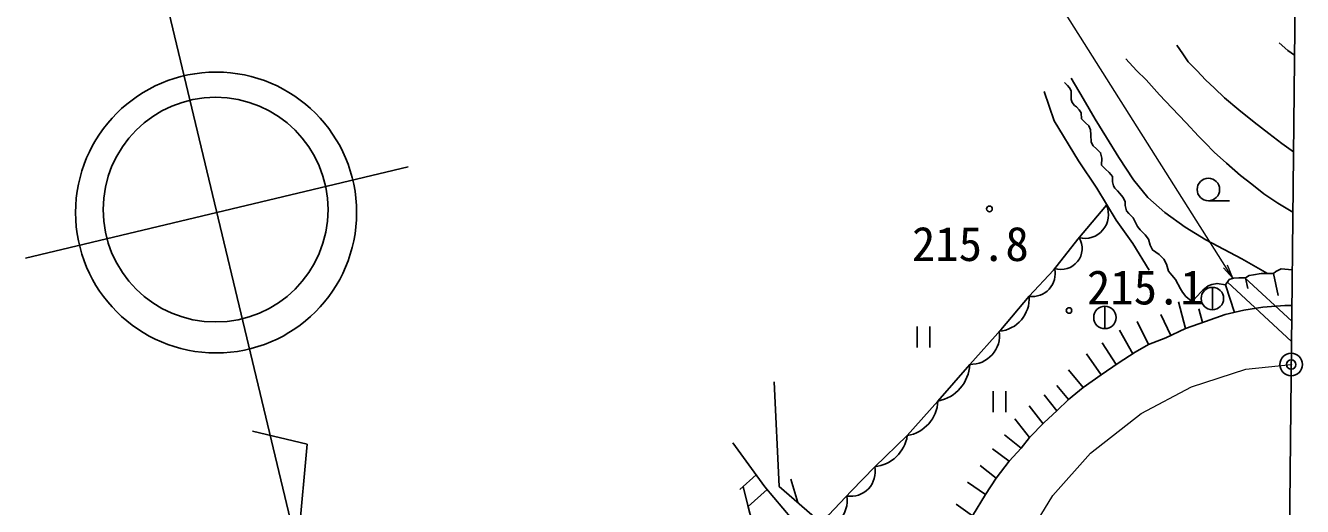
# Model space of a CAD drawing. Units: millimetres, scale not verified. Extents: x 40000 to 680000, y 20000 to 380000.
# Drawn here: x 491652 to 559804, y 311327 to 337016 of the extents above; entities that cross this region are included whole.
import ezdxf
from ezdxf.enums import TextEntityAlignment as Align

# ---------------------------------------------------------------- set-up
doc = ezdxf.new("R2010")
doc.units = ezdxf.units.MM
doc.header["$LTSCALE"] = 1000
doc.header["$PDMODE"] = 32
doc.header["$PDSIZE"] = 500
doc.linetypes.add('CHAIN', pattern=[18.5, 12, -1.5, 3.5, -1.5])
for name, color, linetype, lineweight in [('M-BGD', 7, 'Continuous', 25), ('M-BMK', 2, 'CHAIN', 13), ('M-BMK-OTRS', 5, 'Continuous', 25), ('M-BMK-SRVR', 3, 'Continuous', 25), ('M-STR-HTXT', 7, 'Continuous', 13)]:
    doc.layers.add(name, color=color, linetype=linetype, lineweight=lineweight)
doc.layers.add('M-OTRS', color=6, linetype='Continuous')
doc.styles.add('ＭＳ ゴシック', font='')
doc.styles.get('ＭＳ ゴシック').set_extended_font_data('MS Gothic')

# ---------------------------------------------------------------- blocks, each defined once
blk = doc.blocks.new('open_arrow')
at = {"color": 0, "linetype": 'Continuous', "lineweight": -2}
blk.add_lwpolyline([(7.5, 1.25), (0, 0), (7.5, -1.25)], dxfattribs=at)

msp = doc.modelspace()

# ---------------------------------------------------------------- linework, layer by layer
at = {"layer": 'M-BGD'}
for p, q in [((554781, 327657), (555904, 327657)), ((558263, 323778), (558508, 322594)), ((556180, 321694), (555704, 323159)), ((555807, 323313), (559217, 320146)), ((556730, 323547), (559228, 321227)), ((556758, 323547), (556889, 322967)), ((554995, 323031), (554995, 321831)), ((549262, 322025), (549262, 320825)), ((553558, 320826), (553192, 322249)), ((554472, 321149), (554277, 321878)), ((551590, 319976), (550978, 321207)), ((552784, 320462), (552237, 321586)), ((539242, 320938), (539242, 319820)), ((539909, 320938), (539909, 319820)), ((550743, 319476), (550032, 320749)), ((549856, 318911), (549114, 320071)), ((549059, 318366), (548276, 319488)), ((548094, 317687), (547321, 318628)), ((547316, 317044), (546695, 317791)), ((543301, 317482), (543301, 316364)), ((543967, 317482), (543967, 316364)), ((546690, 316436), (546026, 317289)), ((545959, 315739), (545225, 316699)), ((545230, 315019), (544460, 316014)), ((544783, 314447), (543907, 315155)), ((544157, 313742), (543259, 314405)), ((543450, 312846), (542596, 313516)), ((530639, 313026), (529773, 312238)), ((531228, 312241), (530218, 311330)), ((532863, 311535), (532501, 312780)), ((542887, 311961), (541918, 312627)), ((542190, 310835), (541314, 311447))]:
    msp.add_line(p, q, dxfattribs=at)
for points in [[(559376, 335425), (559018, 335688), (558556, 336090)], [(559322, 330271), (558701, 330719), (558018, 331254), (557229, 331849), (556403, 332521), (555638, 333156), (555118, 333665), (554624, 334124), (554188, 334595), (553705, 335077), (553416, 335508), (553092, 335961)], [(559289, 327045), (558493, 327536), (557750, 328027), (557097, 328544), (556494, 329012), (555745, 329671), (555098, 330252), (554607, 330756), (554263, 331101), (553591, 331812), (552834, 332620), (552181, 333311), (551457, 334120), (550938, 334621), (550376, 335235)], [(559257, 323974), (558673, 324017), (558391, 323881), (558263, 323778), (557604, 323770), (557185, 323701), (556963, 323667), (556758, 323547), (556416, 323547), (556117, 323522), (555894, 323445), (555704, 323159), (555245, 323240), (554963, 323188), (554766, 323120), (554484, 322872), (554074, 322462), (553877, 322300), (553586, 322539), (553407, 322778), (553287, 322958), (553022, 323445), (552825, 323684), (552646, 323889), (552543, 324265), (552406, 324539), (552159, 324786), (551799, 325034), (551680, 325290), (551594, 325607), (551406, 325837), (551150, 326102), (550996, 326273), (550772, 326738), (550532, 326977), (550413, 327122), (550344, 327396), (550344, 327618), (550208, 327840), (550062, 328037), (549926, 328191), (549797, 328327), (549712, 328455), (549669, 328669), (549660, 328951), (549489, 329165), (549284, 329344), (549079, 329558), (549095, 329937), (549027, 330219), (548805, 330424), (548634, 330587), (548523, 330783), (548514, 331176), (548497, 331441), (548394, 331663), (548232, 331825), (548018, 332039), (548000, 332349), (547889, 332512), (547744, 332666), (547641, 332751), (547513, 332905), (547462, 333059), (547462, 333298), (547462, 333529), (547376, 333682), (547265, 333819), (547111, 333973)], [(557933, 323774), (556563, 324560), (554653, 325576), (553539, 326243), (552460, 327021), (551549, 327834), (550778, 328766), (549999, 329959), (549343, 331032), (548733, 332013), (548105, 333118), (547459, 334205)], [(546017, 333500), (546560, 331932), (547842, 329792), (548822, 328330), (549863, 326624), (550753, 325372), (551628, 323955)], [(540726, 306441), (539040, 307215), (537836, 307868), (536379, 308611), (534744, 309414), (533850, 310085), (534534, 310872), (535725, 312140), (536973, 313447), (538713, 315112), (540349, 316957), (542044, 318918), (543698, 320769), (545214, 322552), (546509, 323951), (547817, 325600), (549348, 327413)], [(542190, 310835), (542887, 311961), (543450, 312846), (544157, 313742), (544783, 314447), (545230, 315019), (546026, 315805), (546690, 316436), (547316, 317044), (548094, 317687), (549059, 318366), (549963, 318984), (550884, 319565), (551590, 319976), (552511, 320333), (553558, 320826), (554622, 321202), (555686, 321577), (556673, 321811), (557692, 321981), (558863, 322062), (559237, 322058)], [(531614, 317980), (531883, 312386), (534144, 310423)], [(529402, 314719), (531107, 312385), (532552, 310663), (534405, 308941), (535926, 307548), (537816, 306344), (539391, 305455), (540354, 305173)], [(535589, 290861), (535653, 291639), (535842, 292619), (535934, 293829), (535928, 295007), (535875, 296274), (535725, 297531), (535594, 298510), (535443, 299513), (535162, 300551), (534770, 301598), (534404, 302330), (533927, 303141), (533372, 303997), (532959, 304763), (532339, 305717), (531854, 306562), (531442, 307333), (531036, 308355), (530723, 309478), (530442, 310491), (530206, 311375), (529947, 312396)]]:
    msp.add_lwpolyline(points, dxfattribs=at)
for centre, radius in [((554781, 328257), 600), ((543098, 327221), 150), ((554995, 322431), 600), ((547346, 321796), 150), ((549262, 321425), 600)]:
    msp.add_circle(centre, radius, dxfattribs=at)
for centre, radius, start, end in [((548186, 326912), 1266, 256.31678, 23.30716), ((546920, 325107), 1124, 252.21851, 30.75732), ((545380, 323767), 1227, 262.2425, 12.65794), ((543467, 322431), 1752, 275.17975, 3.93545), ((542090, 320468), 1550, 268.30696, 8.11771), ((539964, 319003), 2082, 280.67329, 357.66666), ((538378, 317057), 1974, 279.76952, 357.09336), ((536754, 315418), 1983, 276.36383, 351.10437), ((535691, 313179), 1310, 260.97596, 11.81584), ((533941, 311644), 1562, 266.65776, 8.85788)]:
    msp.add_arc(centre, radius, start, end, dxfattribs=at)
at = {"layer": 'M-BMK'}
msp.add_lwpolyline([(502447, 261004), (504164, 261776), (519484, 268521), (523924, 270985), (527067, 273263), (530837, 276716), (533378, 279683), (536518, 284223), (538154, 287269), (539624, 290604), (540681, 293832), (541314, 296494), (542362, 301849), (544084, 307920), (544337, 308399), (546488, 311917), (548483, 314178), (551201, 316289), (553879, 317719), (556773, 318667), (559204, 318907)], dxfattribs=at)
at = {"layer": 'M-BMK-OTRS'}
msp.add_line((558942, 293718), (559466, 344096), dxfattribs=at)
at = {"layer": 'M-BMK-SRVR'}
for p, q in [((498493, 341138), (506173, 309014)), ((512077, 329477), (491652, 324594)), ((506680, 314658), (503759, 315344)), ((506173, 309014), (506680, 314658))]:
    msp.add_line(p, q, dxfattribs=at)
for centre, radius in [((501823, 327026), 7500), ((501795, 327181), 6000), ((559204, 318907), 600)]:
    msp.add_circle(centre, radius, dxfattribs=at)
at = {"layer": 'M-OTRS'}
msp.add_point((559204, 318907), dxfattribs=at)
at = {"layer": 'M-STR-HTXT'}
msp.add_lwpolyline([(556095, 323514), (545237, 340716), (520428, 340716)], dxfattribs=at)

# ---------------------------------------------------------------- block references
at = {"layer": 'M-STR-HTXT', "xscale": 100, "yscale": 100, "rotation": 122.3}
msp.add_blockref('open_arrow', (556095, 323514), dxfattribs=at)

# ---------------------------------------------------------------- texts
at = {"layer": 'M-BGD', "style": 'ＭＳ ゴシック'}
for s, p in [('215.8', (545197, 325354)), ('215.1', (554538, 323033))]:
    msp.add_text(s, height=1833, dxfattribs=at).set_placement(p, align=Align.MIDDLE_RIGHT)

doc.saveas('drawing.dxf')
